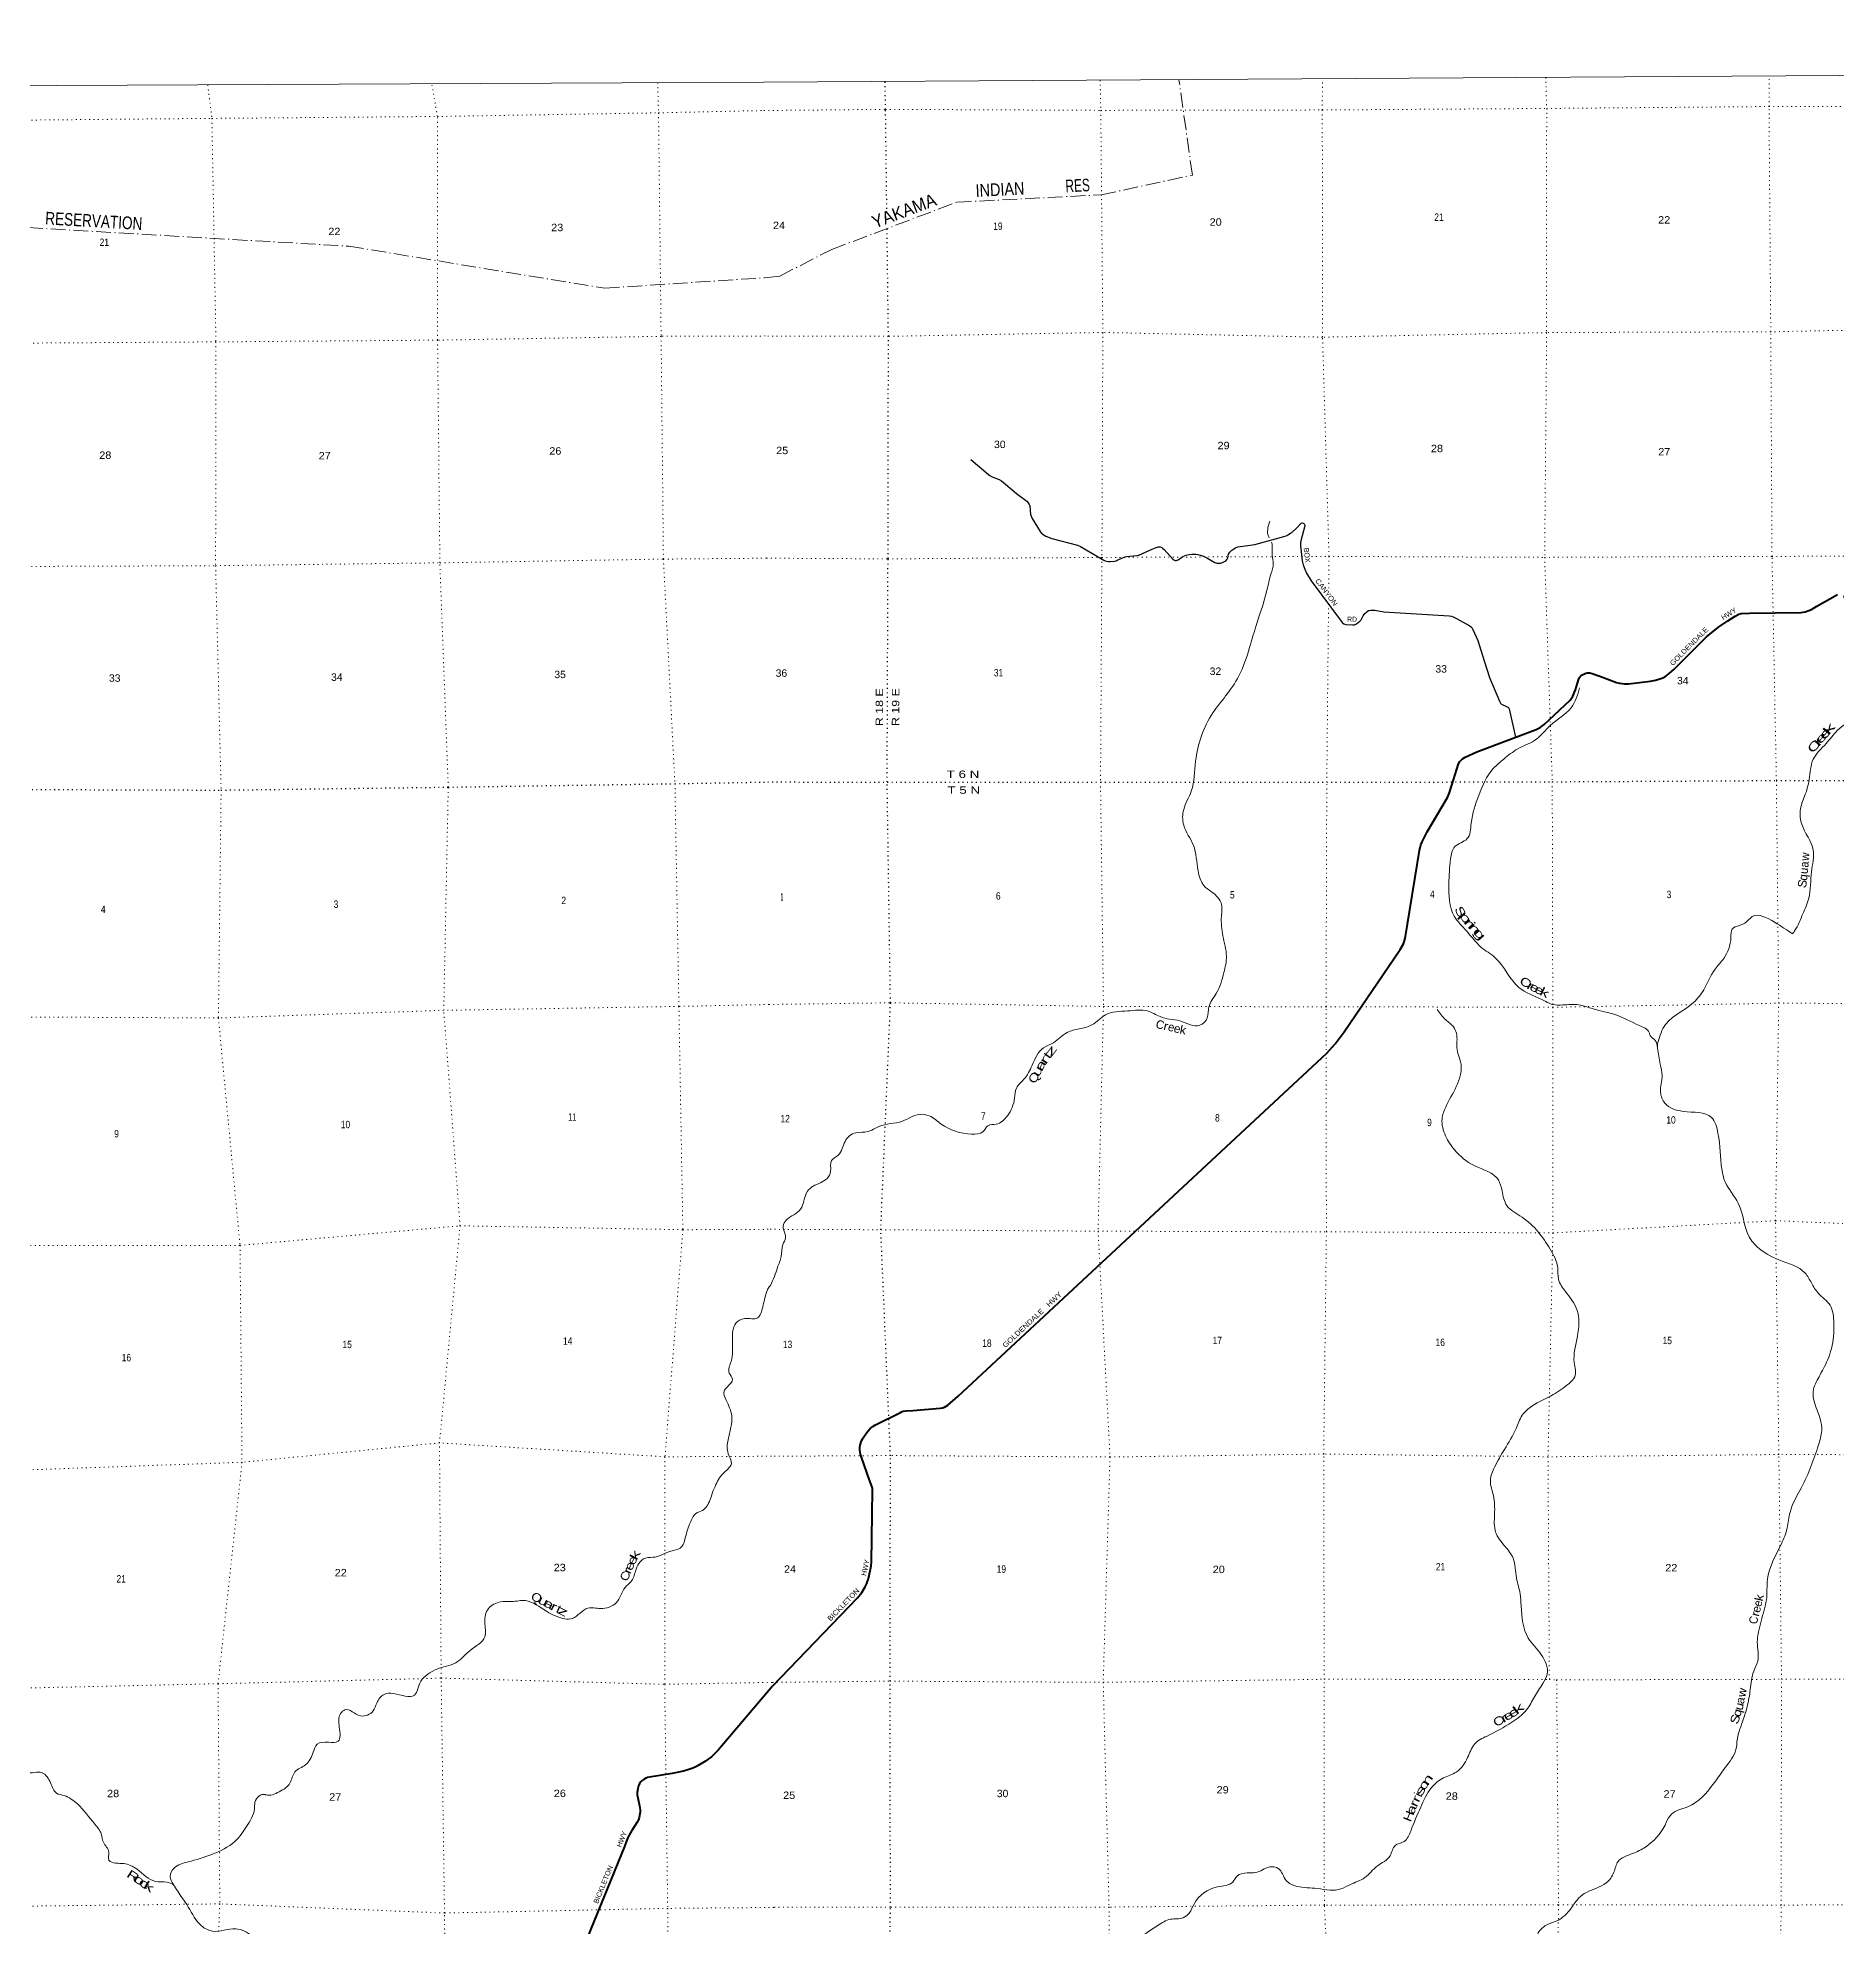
# Model space of a CAD drawing. Header units: feet. Extents: x -199 to 255675, y -686157 to -547785.
# Drawn here: x 110150 to 152722, y -592478 to -547785 of the extents above; entities that cross this region are included whole.
import ezdxf
from ezdxf.enums import TextEntityAlignment as Align

# ---------------------------------------------------------------- set-up
doc = ezdxf.new("R2010")
doc.units = ezdxf.units.FT
doc.header["$LTSCALE"] = 70
doc.linetypes.add('DOT_DASHED', pattern=[7.7, 5, -1.2, 0.3, -1.2])
doc.linetypes.add('DOTTED', pattern=[1.5, 0.3, -1.2])
for name, color, linetype, lineweight in [('26', 7, 'Continuous', 40), ('29', 7, 'Continuous', 25), ('39', 7, 'Continuous', 13), ('4', 7, 'Continuous', 13), ('44', 7, 'DOT_DASHED', 13), ('6', 7, 'DOTTED', 25), ('7', 7, 'DOTTED', 13)]:
    doc.layers.add(name, color=color, linetype=linetype, lineweight=lineweight)
for name, color, linetype in [('27', 7, 'Continuous'), ('30', 7, 'Continuous'), ('41', 7, 'Continuous')]:
    doc.layers.add(name, color=color, linetype=linetype)

msp = doc.modelspace()

# ---------------------------------------------------------------- linework, layer by layer
at = {"layer": '26'}
for points in [[(149002.18, -562608.02), (149648.32, -561961.61), (149931.54, -561737.75), (150156.66, -561582.4), (150332.47, -561473.8), (150419.92, -561430.05), (150473.73, -561409.86), (150671.93, -561404.94), (151882.18, -561386.66), (151933.36, -561381.32), (151988.01, -561372.06), (152074.66, -561343.11), (152133.48, -561317.38), (152265.33, -561239.36), (152753.1, -560959.95)], [(127545.67, -586793.27), (129557.92, -584702.9), (129653.55, -584581.67), (129737.63, -584447.05), (129774.63, -584364.6), (129793.13, -584314.12), (129804.9, -584280.46), (129830.09, -584173.98), (129862.08, -584029.74), (129877.21, -583945.61), (129883.21, -583853.07), (129912.64, -582157.5), (129908.32, -582127.44), (129898.23, -582088.74), (129841.27, -581918.48), (129646.64, -581374.05), (129624.97, -581302.07), (129611.51, -581214.57), (129608.15, -581150.63), (129613.47, -581095.02), (129641.78, -581012.64), (129675.42, -580945.34), (129720.82, -580867.93), (129772.12, -580794.73), (129804.07, -580754.35), (129852.84, -580702.19), (129913.38, -580650.02), (129979.66, -580612.55), (130568.4, -580317.7), (130608.76, -580299.19), (130645.88, -580289.55), (130706.29, -580280.68), (130860.32, -580274.17), (131511.68, -580216), (131566.48, -580207.48), (131613.56, -580190.65), (131655.61, -580168.78), (131694.24, -580142.33), (131935.35, -579930.37), (140664.84, -571818.51), (140859.91, -571592.36), (141075.19, -571310.09), (142397.76, -569361.71), (142478.92, -569226.1), (142518.8, -569103.22), (142860.03, -567017.32), (142890.95, -566885.46), (142918.78, -566812.82), (143037.75, -566574.39), (143519.89, -565764.77), (143559.55, -565673.01), (143622.29, -565476.55), (143782.19, -564969.35), (143810.82, -564915), (143841.09, -564877.98), (143878.09, -564847.7), (143940.97, -564813.33), (144215.87, -564685.76), (145618.09, -564152.35), (145716.17, -564105.62), (145804.78, -564040.56), (146423.75, -563458.55), (146488.06, -563363.55), (146548.74, -563216.13), (146623.63, -562977.57), (146642.78, -562926.04), (146668.85, -562893.23), (146694.07, -562869.68), (146759.66, -562834.34), (146796.65, -562820.88), (146831.97, -562812.46), (146855.51, -562812.46), (146889.15, -562817.51), (146942.67, -562832.08), (147192.85, -562919.15), (147523.05, -563042.59), (147589.56, -563060.66), (147655.15, -563070.76), (147714.01, -563075.81), (147801.46, -563073.56), (148328.61, -563008.99), (148443.02, -562987.47), (148524.58, -562964.75), (148621.28, -562930.26), (148687.63, -562893.73), (148770.95, -562832.66), (148874.47, -562735.78), (149002.18, -562608.02)], [(127545.67, -586793.27), (126252.2, -588311.58), (126095.19, -588467.95), (126021.7, -588524.19), (125954.26, -588570.91), (125783.93, -588675.58), (125727.74, -588704.14), (125652.51, -588737.87), (125538.38, -588779.4), (125435.23, -588810.46), (125166.55, -588863.75), (125166.55, -588861.75), (124628.83, -588947.24), (124583.13, -588960.16), (124542.37, -588974.93), (124504.33, -588995.69), (124457.64, -589030.3), (124424.53, -589063.96), (124397.12, -589097.78), (124378.09, -589135.84), (124364.26, -589172.18), (124351.95, -589224.22), (124341.78, -589314.06), (124341.78, -589367.7), (124351.37, -589438.87), (124392.95, -589625.57), (124406.63, -589726.74), (124408.36, -589776.91), (124402.45, -589820.2), (124385.88, -589906.68), (124366.86, -589960.32), (124337.79, -590016.59), (124211, -590214.78), (124120.38, -590376.98), (124041.65, -590591.38), (122428.14, -594533.5)]]:
    msp.add_lwpolyline(points, dxfattribs=at)
at = {"layer": '29'}
for points in [[(132234.65, -557767.51), (132652.51, -558122.36), (132685.63, -558146.46), (132739.3, -558173.92), (132905.38, -558238.94), (132959, -558274.34), (133320.5, -558567.83), (133561.12, -558749.28), (133595.89, -558792.41), (133616.72, -558827.99), (133630.28, -558865.98), (133651.98, -559066.82), (133690.9, -559162.55), (133875.74, -559471.2), (133899.99, -559500.96), (133948.97, -559544.47), (134008.64, -559582.47), (134151.62, -559637.51), (134764.01, -559791.44), (134835.12, -559821.03), (135383.09, -560148.33), (135414.96, -560161.9), (135448.18, -560170.36), (135493.62, -560178.18), (135537.69, -560178.19), (135638.18, -560168.79), (135673.98, -560163.25), (135704.5, -560151.05), (135868.43, -560073.34), (135886.9, -560066.91), (135918.77, -560058.77), (136168.53, -560036.03), (136214.41, -560026.21), (136476.86, -559912.76), (136625.32, -559848.44), (136655.15, -559838.94), (136675.06, -559835.23), (136697.19, -559834.87), (136716.18, -559836.23), (136756.86, -559851.16), (136785.34, -559868.8), (136816.9, -559895.54), (137022.28, -560125.96), (137043.34, -560144.26), (137056.57, -560150.37), (137077.25, -560155.12), (137092.51, -560155.8), (137107.08, -560153.76), (137134.23, -560144.21), (137142.69, -560140.19), (137227.45, -560083.42)], [(137227.45, -560083.42), (137256.44, -560064.51), (137294.23, -560046.56), (137336.27, -560032.99), (137404.08, -560016.71), (137470.59, -560009.01), (137563.43, -560007.21), (137608.85, -560012.64), (137664.54, -560027.45), (137742.44, -560050.63), (137820.36, -560093.79), (138012.07, -560200.21), (138057.74, -560216.18), (138105.21, -560222.96), (138149.96, -560217.54), (138198.06, -560202.63), (138259.81, -560172.76), (138284.22, -560152.4), (138298.45, -560133.4), (138302.52, -560127.98), (138316.77, -560095.41), (138336.58, -560008.99), (138351.34, -559978.71), (138364.23, -559958.35), (138412.84, -559911.18), (138461.87, -559876.93), (138501.88, -559855.22), (138559.51, -559834.87), (138619.07, -559821.67), (138901.17, -559784.32), (138956.86, -559773.8), (139673.71, -559578.13), (139714.26, -559562.12), (139742.06, -559547.19), (139807.16, -559506.48), (139832.25, -559490.2), (139946.22, -559388.79), (140047.87, -559277.15), (140058.54, -559269.07), (140083.81, -559264.94), (140108.53, -559273.18), (140126.53, -559286.65), (140138.06, -559305.65), (140144.16, -559319.22), (140142.35, -559339.25), (140049.41, -559688.96), (140037.7, -559742.6), (140040.41, -559807.73), (140078.39, -560160.55), (140103.9, -560254.97), (140142.12, -560362.59), (140184.18, -560455.62), (140290.87, -560637.32), (141030.22, -561624.81), (141064.3, -561655.94), (141113.12, -561672.22), (141274.07, -561679.36), (141319.25, -561674.93), (141365.36, -561655.94), (141448.29, -561595.77), (141479.27, -561563.66), (141524.64, -561465.97), (141566.07, -561408.97), (141620.91, -561362.21), (141652.86, -561341.12), (141701.68, -561332.98), (141796.99, -561334.62), (142014.89, -561369.11), (143562.62, -561464.63), (143617.9, -561476.81), (143655.87, -561487.67), (143734.45, -561527.01), (144049.15, -561704.78), (144092.55, -561740.06), (144123.75, -561785.84), (144235.05, -562046.04), (144391.74, -562534.3), (144516.69, -562926.51), (144749.2, -563482.93), (144774.68, -563528.56), (144800.44, -563552.99), (144946.81, -563625.35), (144961.82, -563637.11), (144979.45, -563666.97), (145130.27, -564337.92)]]:
    msp.add_lwpolyline(points, dxfattribs=at)
at = {"layer": '39'}
for points in [[(139296.61, -559616.71), (139269.66, -559538.17), (139315.05, -559228.44), (139316.51, -559224.51)], [(127493.84, -577313.33), (127591.24, -577097.72), (127659.62, -576890.22), (127749.55, -576624.29), (127787.18, -576344.76), (127852.01, -576189.52), (127795.31, -575906.83), (127868.33, -575769.59), (128207.1, -575505.42), (128287.61, -575307.86), (128369.87, -575082.16), (128505.27, -574964.44), (128832.74, -574782.73), (128917.5, -574611.24), (128941.29, -574353.93), (129096.72, -574232.02), (129189.62, -574074.51), (129363.5, -573771.66), (129517.38, -573699.97), (129796.05, -573671.35), (130061.87, -573552.45), (130332.16, -573483.73), (130616.58, -573424.93), (131016.48, -573264.65), (131247.55, -573298.72), (131538.27, -573494.94), (132254.77, -573733.51), (132529.11, -573668.77), (132642.28, -573533.18), (132832.59, -573497.32), (133103.72, -573298.03), (133272.56, -572880.74), (133314.59, -572643.36), (133495.31, -572432.84), (133689.01, -572101.69), (133958.23, -571689.52), (134189.94, -571570.93), (134518.85, -571324.93), (134799.04, -571242.06), (135103.19, -571144.92), (135426.14, -570907), (135949.07, -570815.92), (136422.66, -570817.67), (136714.82, -570951.61), (136946.13, -571011.79), (137187.28, -571051.79), (137432.96, -571147.99), (137659.76, -571153.98), (137834.79, -570979.66), (137870.62, -570722.25), (138044.37, -570405.34), (138226.55, -569907.59), (138287.29, -569519.39), (138202.74, -569040.12), (138168.48, -568574.45), (138159.61, -568255.17), (138053.85, -568097.45), (137754.64, -567849.09), (137615.08, -567500.86), (137505.32, -566895.28), (137276.32, -566419.31), (137275.01, -566047.75), (137455.75, -565614.28), (137557.78, -564906.36), (137966.93, -563759.81), (138268.38, -563361.41), (138581.21, -562888.59), (138836.04, -562213.43), (138997.76, -561671.67), (139247.34, -560857.97), (139340.28, -560479.53), (139396.22, -560227.96), (139368.38, -560031.37), (139365.97, -559762.25), (139357.24, -559724.61)], [(152894.44, -560993.32), (152939.32, -561136.09), (153215.01, -561671.89), (153374.76, -562481.89), (153322.78, -563177.32), (153336.35, -563572.87), (153128.3, -563870.01), (152747.8, -564180.75), (152483.65, -564486.42), (152177.97, -564860.76), (152083.92, -565339.64), (151973.05, -565732.3), (151869.77, -566076.69), (151904.76, -566399.75), (152179.09, -567007.87), (152135.53, -567522.44), (152072.91, -568149.67), (151933.7, -568514.47), (151734.68, -568924), (151685.11, -568990.73)], [(146648.54, -563171.28), (146446.07, -563643.1), (145952.15, -564061.32), (145633.93, -564379.53), (145184.53, -564614.57), (144855.57, -564854.54), (144602.76, -565081.78), (144261.29, -565717.55), (144080.53, -566373.96), (143981.5, -566744.43), (143696.17, -566925.76), (143594.43, -567217.92), (143553.52, -567804.78), (143680.82, -568576.91), (143966.83, -568919.8), (144311.4, -569304.34), (144648.76, -569556.37), (145216.99, -570268.29), (145753.25, -570546.65), (146007.13, -570662.87), (146250.05, -570674.73), (146625.26, -570671.35), (146967.25, -570766.68), (147502.29, -570908.47), (148058.38, -571160.54), (148292.66, -571329.15), (148317.35, -571397.22), (148438.78, -571512.62), (148492.21, -571690.44)], [(151685.11, -568990.73), (151263.27, -568717.36), (150734.32, -568583.55), (150557.11, -568737.79), (150431.17, -568791.15), (150259.4, -568881.08), (150229.05, -569078.19), (150058.88, -569571.81), (149852.47, -569826.75), (149585.91, -570313.21), (149345.8, -570614.65), (148618.88, -571231.81), (148538.48, -571441.42), (148488.11, -571642.73), (148492.59, -571694.91)], [(143277.12, -570781.91), (143479.98, -571027.13), (143664.1, -571196.19), (143731.66, -571346.22), (143749.13, -571729.69), (143840.65, -572090.4), (143728.86, -572605.59), (143478.34, -573089.9), (143392.55, -573369.86), (143476.44, -573774.83), (143686.07, -574104.35), (144154.95, -574477.72), (144723.86, -574816.04), (144810.45, -575074.36), (144925.93, -575422.8), (145285.57, -575696.73), (145952.56, -576457.97), (146129, -576890.22), (146147.49, -577163.22), (146314.68, -577458.97), (146581.34, -577882.37), (146595.04, -578516.94), (146520.31, -579136.25), (146533.35, -579473.56), (146392.34, -579637.52), (146021.41, -579895.96), (145518.18, -580169.64), (145289.35, -580386.62), (145143.63, -580697.25), (144869.13, -581191.82), (144636.07, -581609.69), (144534.52, -581921.93), (144605.99, -582284.83), (144634.07, -582732.47), (144659.89, -583152.02), (144881.61, -583487.46), (145072.74, -583766.93), (145155.19, -584236.18), (145240.85, -584615.02), (145261.4, -584894.02)], [(148492.59, -571694.91), (148558.18, -572073.93), (148600.71, -572342.69), (148562.11, -572738.72), (148668.8, -573000.87), (149097.95, -573193.84), (149769.47, -573338.41), (149923.29, -573710.61), (150015.18, -574561.4), (150092.11, -574861.99), (150401.62, -575365.34), (150724.7, -576264.26), (150852.33, -576399.69), (151360.75, -576706.42), (151987.65, -577022.12), (152134.18, -577251.78), (152302.96, -577501.33), (152576.37, -577782.06), (152664.43, -578205.07), (152657.2, -578518.46), (152517.72, -579078.09), (152314.57, -579473.6), (152177.2, -579820.31), (152199.36, -580055.11), (152341.51, -580467.58), (152378.13, -580748.44), (152302.91, -581088.56), (151900.52, -582092.45), (151630.81, -582675.35), (151559.96, -583055.6), (151422.83, -583428.41), (151093.2, -584266.94), (151069.43, -584751.21), (151013.42, -584994.75), (150947.56, -585260.47), (150853.68, -585757.42), (150863.7, -586205.23), (150769.49, -586441.08), (150687.07, -586873.66), (150612.51, -587288.09), (150460.18, -587757.45), (150378.66, -588065.5), (150348.63, -588298.76), (150093.55, -588720.84), (149837.88, -589078.66), (149206.9, -589652.77), (148956.86, -589741.39), (148787.38, -589863.43), (148670.95, -590083.42), (148204.04, -590603.82), (147902.4, -590757.19), (147556.93, -590945.09), (147458.86, -591199.05), (147276.52, -591453.77), (146806.95, -591676.94), (146629.54, -591809.09), (146449.06, -592047.73), (146110.63, -592350.06), (145856.7, -592452.77), (145667.72, -592637.26), (145574.17, -592947.42), (145407.37, -593593.66), (145119.78, -593971.85), (144978.95, -594155.9), (144912.08, -594307.14), (144916.69, -594404.42)], [(113358.86, -591489.81), (113285.48, -591301.7), (113375.12, -591102.8), (113708.87, -590954.39), (114268.77, -590776.57), (114817.6, -590470.49), (115092.37, -590120.65), (115277.2, -589702.64), (115291.37, -589537.65), (115384.44, -589398.91), (115530.1, -589361.35), (115546.29, -589366.99), (115867.8, -589295.18), (116119.87, -589088.45), (116236.13, -588826.67), (116491.05, -588656.02), (116672.72, -588358.57), (116764.65, -588171.66), (117034.56, -588125.16), (117258.85, -588101.82), (117287.03, -587765.8), (117317.55, -587443.79), (117419.89, -587357.05), (117788.56, -587496.98), (118090.97, -587381.44), (118172.87, -587194.77), (118348.7, -586989.83), (118571.12, -586972.55), (119065.78, -587007.11), (119218.64, -586680.22), (119381.37, -586515.75), (119593.25, -586392.29), (120043.41, -586243.16), (120381.77, -585950.06), (120733.54, -585630.54), (120729.34, -585283.24), (120818.04, -584959.86), (121101.34, -584800.58), (121372.16, -584792.21), (121694.9, -584772.58), (122188.63, -585022.03), (122436.54, -585148.74), (122804.94, -585192.29), (123172.57, -584948.7), (123469.9, -584957.78), (123846.01, -584818.42), (124054.34, -584460.1), (124191.65, -584324.34), (124298.17, -584074.84), (124376.15, -583892.28), (124537.78, -583765.99), (124768.04, -583740.49), (125138.09, -583599.27), (125355.36, -583533.92), (125488.96, -583241.61), (125618.76, -582873.09), (125729.32, -582709.84), (125886.21, -582637.88), (125984.25, -582539.19), (126123.11, -582214.63), (126202.82, -582019.98), (126404.74, -581730.09), (126570.62, -581529.4), (126492.79, -581294.27), (126491.06, -580967), (126558.31, -580670.23), (126575.88, -580394.71), (126444.75, -580028.3), (126395.57, -579816.6), (126465.57, -579720.57), (126591.52, -579528.85), (126519.88, -579385.95), (126561.53, -579109.87), (126592.4, -578633.22), (126606.53, -578381.88), (126670.66, -578207.68), (126882.82, -578096.26), (127183.64, -578083.17), (127310.02, -577825.17), (127398.21, -577479.72), (127438.16, -577386.41), (127493.84, -577313.33)], [(95625.12, -578724.24), (96135.04, -578903.17), (96513.04, -578928.43), (96706.37, -578954.01), (96972.54, -579003.98), (97161.19, -579001.55), (97472.71, -578931.98), (97993.48, -578797.25), (98347.03, -578807.01), (98807.17, -578739.97), (99006.09, -578663.01), (99190.34, -578728.96), (99435.89, -578670.98), (99651.52, -578706.07), (99850.56, -578888.15), (99906.95, -579065.54), (100167.49, -579047.37), (100494.53, -579039.69), (100818.12, -579140.52), (101093.84, -579254.53), (101324.61, -579335.45), (101446.21, -579553.48), (101726.01, -579840.09), (102017.15, -580011.97), (102357.5, -580142.53), (102660.3, -580298.07), (102807.7, -580419.1), (102748.3, -580623.32), (102628.37, -580814.89), (102461.93, -581246.53), (102576.16, -581492.85), (102695.8, -581712.93), (102876.55, -581801.06), (103161.52, -582051.4), (103293.83, -582552.32), (103281.67, -582717.27), (103344.57, -582830.25), (103660.48, -582860.98), (104148.08, -582767.19), (104334.87, -582770.83), (104766.98, -582961.49), (104911.38, -583040.42), (105035.18, -583182.1), (105378.4, -583264.4), (105578.45, -583404.28), (105763.6, -583508.36), (105935.79, -583998.31), (106202.7, -584249.07), (106347.64, -584605.11), (106270.33, -585155.14), (106173.43, -585301.99), (105861.99, -585459.92), (105911.22, -585589.29), (106243.57, -585890.72), (106566.75, -586228.52), (106678.01, -586519.09), (107027.52, -586781.97), (107521.3, -586949.08), (107678.74, -587069.88), (107860.84, -587129.86), (107852.49, -587371.03), (107934.06, -587594.02), (108231.23, -588020.78), (108316.91, -588163.35), (108546.78, -588206.14), (108908.3, -588298.05), (109239.88, -588651.72), (109639.99, -588762.8), (109880.89, -588847.5), (110250.2, -588844.85), (110452.62, -589085.08), (110590.89, -589328.82), (110772.94, -589386.79), (111086.76, -589584.24), (111501.64, -590064.47), (111651.61, -590293.88), (111702.41, -590489.48), (111834.42, -590723.33), (111835.02, -590918.1), (111993.18, -590984.67), (112184.11, -590994.24), (112500.48, -591129.38), (112932.87, -591416.42), (113204.35, -591436.14), (113358.16, -591488.75)], [(145261.4, -584894.02), (145432.79, -585659.73), (145733.18, -586040.65), (145879.86, -586511.33), (145777.52, -586735.2), (145577.68, -587052.34), (145391.76, -587355.3), (145041.21, -587649.7), (144456.18, -587976.35), (144158.9, -588167.83), (143997.2, -588486.64), (143729.37, -588830.51), (143423.56, -588965.83), (143140.68, -589197.36), (142885.93, -589657.6), (142650.2, -590224.13), (142493.89, -590472.59), (142284.03, -590566.87), (142159.78, -590809.02), (141862.94, -591050.71), (141562.4, -591326.59), (141208.74, -591496.49), (140996.91, -591594.81), (140736.31, -591625.28), (140440.96, -591583.76), (139952.9, -591533.93), (139702.83, -591395.59), (139513.64, -591108.07), (139310.68, -591075.76), (138974.75, -591209.35), (138780.18, -591217.13), (138538.05, -591293.63), (138438.95, -591431.11), (138076.79, -591548.86), (137528.43, -591937.44), (137406.06, -592165.51), (137262.58, -592277.27), (136965.9, -592312.09), (136660.23, -592463.48), (136048.54, -592951.05), (135817.21, -593336.76), (135580.55, -593575.91), (135388.64, -593657.98), (135144.32, -593712.41), (134917.58, -593714.45), (134658.42, -593680.64), (134440.75, -593574.14), (134122.86, -593705.56), (133872.1, -593713.85), (133395.45, -593818.58), (132847.03, -593976.18), (132569.74, -593934.49), (132400.76, -593887.81), (132222.88, -593967.75), (131900.54, -594273.95), (131644.89, -594408.82), (131448.65, -594454.78), (131457.07, -594484.81)], [(113358.16, -591488.75), (113566.35, -591803.15), (113712.07, -592022.62), (114025.77, -592469.08), (114285.73, -592595.5), (114834.38, -592536.42), (115232.05, -592713.83), (115676.64, -593177.29), (115830.96, -593420.66), (115984.09, -593529.51), (116279.13, -593526.6), (116589.91, -593595.6), (116804.85, -593855.62), (117170.15, -594276.76), (117320.33, -594345.52), (117704.82, -594475.05), (117723.88, -594506.45), (117739.54, -594560.82)]]:
    msp.add_spline(points, degree=3, dxfattribs=at)
at = {"layer": '4'}
msp.add_lwpolyline([(0, -686157.2), (0, -549186.32), (31834.35, -549164.42), (63668.65, -549098.74), (95502.83, -548989.27), (127336.83, -548836), (159170.58, -548638.96), (191004.04, -548398.11), (222837.13, -548113.49), (254669.81, -547785.08), (255674.76, -639106.77), (223716.47, -639436.48), (224155.96, -685078.02), (192134.46, -685364.33), (160112.61, -685606.59), (128090.45, -685804.81), (96068.05, -685958.97), (64045.47, -686069.09), (32022.77, -686135.17)], close=True, dxfattribs=at)
msp.add_lwpolyline([(0, -686157.2), (0, -549186.32), (31834.35, -549164.42), (63668.65, -549098.74), (95502.83, -548989.27), (127336.83, -548836), (159170.58, -548638.96), (191004.04, -548398.11), (222837.13, -548113.49), (254669.81, -547785.08), (255674.76, -639106.77), (223716.47, -639436.48), (224155.96, -685078.02), (192134.46, -685364.33), (160112.61, -685606.59), (128090.45, -685804.81), (96068.05, -685958.97), (64045.47, -686069.09), (32022.77, -686135.17)], close=True, dxfattribs=at)
at = {"layer": '44'}
for points in [[(127362.29, -553464.59), (127713.78, -553424.65), (128944, -552794.39), (131906.9, -551675.89), (135323.62, -551501.97), (137481, -551035.14), (137163.84, -548779.83)], [(95523.2, -553926.08), (96961.85, -553430.64), (98060.66, -552457.23), (98450.12, -552203.72), (98863.99, -551075.62), (99235.66, -550729.77), (106690.85, -552090.02), (117516.72, -552718.94), (123570.11, -553711.54), (127362.29, -553464.59)]]:
    msp.add_lwpolyline(points, dxfattribs=at)
at = {"layer": '6'}
for points in [[(130249.11, -551935.23), (130217.98, -549478.79), (130205.65, -548820.04)], [(130309.46, -594490.52), (130333.33, -592028.5), (130325.65, -586677.84), (130334.13, -581339.08), (130105.77, -575994.43), (130334.69, -570623.56), (130255.89, -565398.07), (130276.84, -560107.41), (130286.06, -554851), (130253.21, -552258.48)], [(127427.94, -565396.9), (130257.93, -565402.07), (135306.7, -565400.69), (140662.54, -565404.57), (146000.17, -565392.54), (151305.54, -565362.73), (156639.19, -565354.76), (159285.55, -565354.88)], [(95571.27, -565574.09), (98475.54, -565578.73), (103841.73, -565585.15), (109173.34, -565572.32), (114489.6, -565589.96), (119866.03, -565519.84), (125232.13, -565437.92), (127427.94, -565396.9)]]:
    msp.add_lwpolyline(points, dxfattribs=at)
at = {"layer": '7'}
for points in [[(135297.62, -548790.84), (135313.13, -549503.1), (135362.11, -554758.99), (135339.46, -560083.81), (135306.7, -565400.69), (135376.22, -570710.62), (135249.16, -576028.35), (135531.7, -581372.51), (135370.66, -586704.61), (135508.49, -592023.96), (135510.33, -594460.71)], [(140707.71, -560812.17), (140715.11, -560059.39), (140562.39, -554870.72), (140556.48, -549493.94), (140558.81, -548759.48)], [(145846.9, -548726.74), (145867.81, -549458.05), (145867.05, -554762.58), (145820.27, -560081.6), (146000.17, -565392.54), (146011.74, -570729.11), (146015.32, -576069.76), (145900.11, -581367.3), (145931.16, -586637.4)], [(151403.14, -594362.39), (151416.96, -591978.79), (151427.39, -586633.99), (151363.8, -581313.96), (151286.26, -575781.16), (151360.66, -570632.62), (151305.54, -565362.73), (151201.96, -560059.13), (151172.51, -554742.82), (151130.9, -549412.55), (151130.98, -548692.85)], [(114172.8, -548904.69), (114271.89, -549693.03), (114366.98, -554982.1), (114359.88, -560279.61), (114489.6, -565589.96), (114426.56, -570983.16), (114937.38, -576364.88), (114984.63, -581498.45), (114418.1, -586738.81), (114459.12, -591948.84), (114344.29, -594574.76)], [(119798.83, -594547.23), (119778.09, -592165.22), (119698.7, -586606.69), (119659.25, -581039.19), (120145.9, -575901.1), (119760.19, -570801.59), (119866.03, -565519.84), (119668.09, -560211.09), (119613.6, -554941.14), (119610.76, -549647.89), (119477.25, -548877.92)], [(124823.7, -548849.7), (124844.25, -549561.05), (124905.23, -554850.93), (124959.77, -560122.88), (125232.13, -565437.92), (125326.79, -570708.93), (125419.73, -575992.03), (124996.93, -581367.58), (124989.87, -586751.43), (125061.22, -592055.12), (125090.27, -594519.29)], [(95505.8, -549709.71), (98464.94, -549781.35), (103818.95, -549782.04), (109055.55, -549741.31), (114271.89, -549693.03), (119610.76, -549647.89), (124844.25, -549561.05), (127340.52, -549507.17)], [(127340.52, -549507.17), (130217.98, -549478.79), (135313.13, -549503.1), (140556.48, -549493.94), (145867.81, -549458.05), (151130.9, -549412.55), (156452.55, -549408.7), (159176.04, -549432.32)], [(127369.88, -554842.93), (124905.23, -554850.93), (119613.6, -554941.14), (114366.98, -554982.1), (109061.98, -555016.41), (103803.31, -555057.65), (98464.93, -555038.52), (95527.63, -554999.93)], [(159212.35, -554711.82), (156533.4, -554638.19), (151172.51, -554742.82), (145867.05, -554762.58), (140562.39, -554870.72), (135362.11, -554758.99), (130286.06, -554851), (127369.88, -554842.93)], [(95549.5, -560298.04), (98450.29, -560271.94), (103809.22, -560310.67), (109052.54, -560299.91), (114359.88, -560279.61), (119672.1, -560211), (124959.77, -560122.88), (127398.81, -560101.12)], [(127398.81, -560101.12), (130274.92, -560117.47), (135339.46, -560083.81), (140093.39, -560062.21)], [(140301.52, -560061.27), (140715.11, -560059.39), (145820.27, -560081.6), (151201.96, -560059.13), (156535.56, -560045.14), (159249.27, -560079.49)], [(140726.72, -594429.64), (140605.02, -591977.96), (140601.41, -586633.29), (140589.89, -581302.75), (140653.26, -576043.84), (140645.8, -570717.28), (140662.54, -565404.57), (140704.48, -561140.03)], [(127456.93, -570663.89), (125326.79, -570708.93), (119760.19, -570801.59), (114426.56, -570983.16), (109120.08, -570955.24), (103808.52, -570796.92), (98482.63, -570881.92), (95593.13, -570872.08)], [(127456.93, -570663.89), (130334.69, -570623.56), (135376.22, -570710.62), (140645.8, -570717.28), (146011.74, -570729.11), (151360.66, -570632.62), (156702.61, -570654.7), (159322.08, -570665.03)], [(95614.94, -576158.34), (98501.34, -576166.77), (103981.2, -575971.72), (109450.91, -576365.29), (114937.38, -576364.88), (120145.9, -575901.1), (125423.79, -575993.95), (127486.2, -575984.07)], [(127486.2, -575984.07), (130105.77, -575994.43), (135249.16, -576028.35), (140653.26, -576043.84), (146015.32, -576069.76), (151286.26, -575781.16), (156700.27, -576007.46), (159358.59, -575974.19)], [(127515.75, -581355.14), (124996.93, -581367.58), (119659.25, -581039.19), (114984.63, -581498.45), (109669.19, -581685.61), (103824.31, -581216.52), (98504.37, -581468.05), (95637, -581502.53)], [(159395.22, -581301.18), (156701.67, -581328.05), (151363.8, -581313.96), (145900.11, -581367.3), (140589.89, -581302.75), (135531.7, -581372.51), (130334.13, -581339.08), (127515.75, -581355.14)], [(95658.72, -586768.05), (98530.77, -586738.66), (103829.75, -586704.5), (109147.2, -586856.65), (114418.1, -586738.81), (119698.7, -586606.69), (124989.87, -586751.43), (127545.19, -586706.21)], [(127545.19, -586706.21), (130325.65, -586677.84), (135370.66, -586704.61), (140601.41, -586633.29), (145931.16, -586637.4), (146103.82, -586647.9), (151427.39, -586633.99), (156741.06, -586634.23), (159427.42, -586618.14)], [(146103.82, -586647.9), (146147.39, -591972.12), (146122.88, -594396.27)], [(127574.5, -592033.08), (125061.22, -592055.12), (119778.09, -592165.22), (114459.12, -591948.84), (109180.87, -592010.63), (103856.19, -592061.46), (98547.28, -592015.53), (95680.56, -592056.38)], [(159468.35, -591934.94), (156756.35, -591938.63), (151416.96, -591978.79), (146137.34, -591970.2), (140605.02, -591977.96), (135508.49, -592023.96), (130333.33, -592028.5), (127574.47, -592027.7)]]:
    msp.add_lwpolyline(points, dxfattribs=at)

# ---------------------------------------------------------------- texts
at = {"layer": '27'}
for rotation, p in [(32.109, (150046.33, -561570.08)), (67.741, (123954.49, -590619.53))]:
    msp.add_text('HWY', height=120, rotation=rotation, dxfattribs=at).set_placement(p)
for s, rotation, width, p in [('GOLDENDALE', 45.011, 1.1, (148854.36, -562656.88)), ('GOLDENDALE   HWY', 42.9, 1.15, (133053.39, -578795.88)), ('HWY', 76.69, 0.9, (129753.75, -584192.6)), ('BICKLETON', 46.091, 1.1, (128916.64, -585268.15)), ('BICKLETON', 67.741, 1.05, (123408.35, -591953.85))]:
    msp.add_text(s, height=120, rotation=rotation, dxfattribs=dict(at, width=width)).set_placement(p)
at = {"layer": '30'}
for s, rotation, width, p in [('BOX', 276.144, 0.95, (140116.72, -559862.63)), ('CANYON', 306.823, 1.1, (140382.2, -560639.88)), ('RD', 359.46, 0.8, (141145.11, -561604.37))]:
    msp.add_text(s, height=120, rotation=rotation, dxfattribs=dict(at, width=width)).set_placement(p)
at = {"layer": '41'}
for s, rotation, width, p in [('k', 48.827, 2.1, (152625.26, -564206.92)), ('C', 48.519, 1.65, (152268.26, -564616.65)), ('r', 48.519, 2.1, (152363.97, -564507.82)), ('e', 49.508, 1.85, (152440.24, -564415.04)), ('e', 48.827, 1.9, (152531.68, -564311.07)), ('a', 84.951, 0.95, (152066.52, -567357.85)), ('S', 79.311, 1.1, (152017.44, -567823.21)), ('S', 298.76, 1.5, (143738.79, -568518.16)), ('p', 310.534, 1.95, (143867.54, -568672.57)), ('r', 310.534, 2.05, (143946.53, -568784.53)), ('i', 312.223, 1.8, (144018.3, -568862.83)), ('n', 311.367, 2, (144095.5, -568937.98)), ('g', 311.367, 2, (144203.23, -569056.9)), ('C', 329.961, 1.35, (145316.66, -570225.43)), ('r', 330.073, 1.65, (145436.84, -570303.75)), ('e', 332.729, 1.4, (145534.84, -570350.03)), ('e', 334.069, 1.35, (145651.13, -570409.17)), ('k', 334.069, 1.55, (145775.13, -570470.61)), ('r', 346.44, 1.15, (136832.98, -571268.03)), ('e', 345.672, 1.05, (137099.71, -571329.4)), ('k', 349.217, 1.1, (137240.6, -571363.37)), ('a', 59.139, 1.6, (133974.23, -572150.75)), ('r', 56.651, 1.75, (134055.97, -572031.05)), ('t', 55.508, 1.55, (134131.59, -571923.07)), ('z', 53.044, 2.05, (134213.44, -571822.96)), ('Q', 59.704, 1.25, (133816.52, -572443.73)), ('u', 59.704, 1.65, (133899.76, -572289.54)), ('k', 62.741, 1.6, (124376.76, -583737.47)), ('C', 66.878, 1.15, (124144.44, -584231.18)), ('r', 66.883, 1.45, (124199.37, -584103.23)), ('e', 66.876, 1.3, (124247.51, -583991.17)), ('e', 63.865, 1.35, (124311.71, -583859.45)), ('Q', 332.55, 1.2, (121912.79, -584786.57)), ('u', 332.55, 1.55, (122068.61, -584867.25)), ('a', 331.987, 1.5, (122203.05, -584939.09)), ('r', 332.92, 1.55, (122326.74, -585002.8)), ('t', 332.935, 1.3, (122438.5, -585060.94)), ('z', 333.487, 1.7, (122542.01, -585113.15)), ('e', 76.075, 1.05, (150929.07, -584997.99)), ('k', 77.356, 1.15, (150997.11, -584723.43)), ('C', 78.195, 0.95, (150861.99, -585252.72)), ('r', 76.084, 1.15, (150901.26, -585110.22)), ('k', 37.114, 1.95, (145257.43, -587403.96)), ('u', 75.405, 1.2, (150519.47, -587300.46)), ('a', 79.556, 1.05, (150548.91, -587152.01)), ('w', 80.046, 1.1, (150585.71, -586962.31)), ('C', 29.407, 1.3, (144777.21, -587706.66)), ('r', 31.407, 1.7, (144905.66, -587633.19)), ('e', 30.407, 1.5, (145006.96, -587573.4)), ('e', 31.887, 1.55, (145130.4, -587501.13)), ('S', 71.118, 1.25, (150421.6, -587609.94)), ('q', 74.671, 1.2, (150472.54, -587450.37)), ('o', 60.238, 1.45, (143036.76, -589184.85)), ('n', 56.359, 1.7, (143124.44, -589062.3)), ('r', 64.743, 1.5, (142867.93, -589502.52)), ('i', 64.554, 1.15, (142914.83, -589408)), ('s', 62.713, 1.65, (142963.52, -589317.57)), ('H', 68.177, 1.3, (142694.66, -589908.63)), ('a', 68.177, 1.35, (142758.77, -589748.53)), ('r', 66.593, 1.45, (142818.07, -589612.97)), ('R', 327.675, 1.5, (112355.59, -591372.6)), ('o', 324.379, 1.65, (112497.66, -591464.09)), ('c', 322.365, 1.95, (112616.53, -591549.08)), ('k', 326.996, 1.8, (112725.41, -591623.7))]:
    msp.add_text(s, height=200, rotation=rotation, dxfattribs=dict(at, width=width)).set_placement(p, align=Align.CENTER)
for s, rotation, p in [('w', 84.689, (152081.99, -567172.63)), ('q', 83.647, (152037.2, -567664.92)), ('u', 84.951, (152051.08, -567507.65)), ('C', 344.392, (136689.52, -571235.26)), ('e', 346.492, (136961.08, -571294.78)), ('e', 76.74, (150963.45, -584858.05))]:
    msp.add_text(s, height=200, rotation=rotation, dxfattribs=at).set_placement(p, align=Align.CENTER)
at = {"layer": '44'}
for s, rotation, width, p in [('YAKAMA', 20.682, 0.95, (129965.24, -552301.98)), ('INDIAN', 2.914, 0.85, (132357.15, -551552.84)), ('RES', 2.914, 0.7, (134484.14, -551444.57)), ('RESERVATION', 356.675, 0.8, (110319.31, -552200.93))]:
    msp.add_text(s, height=300, rotation=rotation, dxfattribs=dict(at, width=width)).set_placement(p)
at = {"layer": '6'}
for s, rotation, width, p in [('R 18 E', 89.773, 1.25, (130157.37, -564076.45)), ('R 19 E', 89.773, 1.25, (130541.15, -564073.64)), ('T 6 N', 0.016, 1.35, (131665.36, -565301.69)), ('T 5 N', 0.016, 1.35, (131683.2, -565676.67))]:
    msp.add_text(s, height=175, rotation=rotation, dxfattribs=dict(at, width=width)).set_placement(p)
at = {"layer": '7'}
for s, width, p in [('21', 0.85, (143206.36, -552118.37)), ('22', 1.1, (117028.15, -552456.51)), ('23', 1.1, (122302.69, -552362.11)), ('24', 1.1, (127553.74, -552312.11)), ('19', 0.85, (132766.25, -552332.35)), ('20', 1.1, (137889.33, -552232.63)), ('22', 1.1, (148506.8, -552182.4)), ('21', 0.85, (111615.3, -552712.24)), ('28', 1.1, (111605.38, -557750.76)), ('27', 1.1, (116799.65, -557761.38)), ('26', 1.1, (122257.8, -557650.5)), ('25', 1.1, (127628.5, -557638.98)), ('30', 1.05, (132786.06, -557495.65)), ('29', 1.1, (138076.5, -557522.35)), ('28', 1.1, (143127.91, -557592.3)), ('27', 1.1, (148507.87, -557669.53)), ('33', 1.05, (143233.65, -562808.76)), ('33', 1.05, (111835.1, -563026.06)), ('34', 1.05, (117091.74, -563004.05)), ('35', 1.05, (122377.95, -562940.23)), ('36', 1.05, (127616.56, -562908.23)), ('31', 0.85, (132782.55, -562898.04)), ('32', 1.05, (137890.92, -562863.27)), ('34', 1.05, (148953.64, -563085.66)), ('1', 0.4, (127732.93, -568202.92)), ('6', 0.85, (132831.28, -568182.2)), ('5', 0.85, (138370.91, -568155.07)), ('4', 0.85, (143106.2, -568140.95)), ('3', 0.85, (148706.98, -568146.82)), ('4', 0.85, (111644.45, -568496.02)), ('3', 0.85, (117153.46, -568377.84)), ('2', 0.85, (122545.16, -568286.58)), ('11', 0.65, (122704.22, -573413.22)), ('12', 0.85, (127730.49, -573452.16)), ('7', 0.85, (132475.94, -573391.4)), ('8', 0.85, (138017.77, -573433.41)), ('9', 0.85, (143037.07, -573542.8)), ('10', 0.85, (148700.26, -573482.21)), ('9', 0.85, (111959.54, -573809.67)), ('10', 0.85, (117323.35, -573590.77)), ('15', 0.85, (117363.81, -578796.04)), ('14', 0.85, (122583.27, -578714.78)), ('13', 0.85, (127788.24, -578795.21)), ('18', 0.85, (132506.99, -578766)), ('17', 0.85, (137959.66, -578701.67)), ('16', 0.85, (143237.68, -578745.46)), ('15', 0.85, (148611.83, -578701.86)), ('16', 0.85, (112136.71, -579107.56)), ('22', 1.1, (117178.74, -584196.91)), ('23', 1.1, (122362.08, -584075.56)), ('24', 1.1, (127813.7, -584113.9)), ('19', 0.85, (132849.63, -584112.51)), ('20', 1.1, (137962.61, -584119.88)), ('21', 0.85, (143244.52, -584055.82)), ('22', 1.1, (148675.6, -584080.9)), ('21', 0.85, (112014.52, -584343.73)), ('28', 1.1, (111790.51, -589423.62)), ('27', 1.1, (117048.46, -589505.69)), ('26', 1.1, (122365.06, -589421.32)), ('25', 1.1, (127792.81, -589465.41)), ('30', 1.05, (132850.94, -589423.39)), ('29', 1.1, (138054.74, -589335.56)), ('28', 1.1, (143478.81, -589485.8)), ('27', 1.1, (148634.86, -589434.42))]:
    msp.add_text(s, height=175, dxfattribs=dict(at, width=width)).set_placement(p)

doc.saveas('drawing.dxf')
